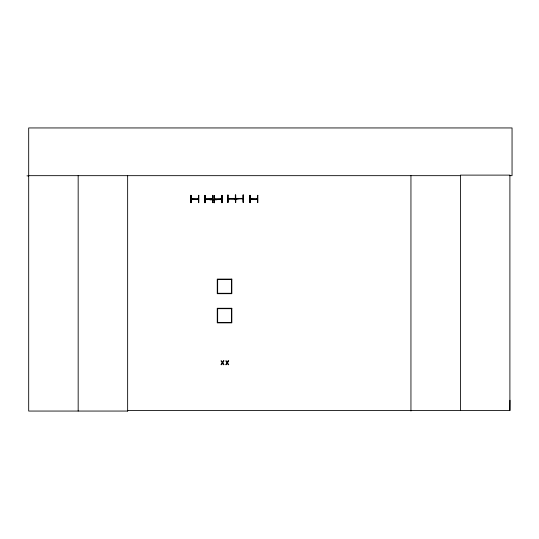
<?xml version="1.0" encoding="UTF-8"?>
<svg xmlns="http://www.w3.org/2000/svg" width="539" height="539" viewBox="0 0 539 539"><rect width="100%" height="100%" fill="white"/><g stroke="black" fill="none" stroke-linecap="round" stroke-linejoin="round"><path stroke-width="0.81" d="M509.53 175.667L512.05 175.667L512.05 127.945L28.688 127.945L28.688 411.055L127.716 411.055L127.649 410.502L509.901 410.502L509.975 400.268M205.143 198.918L205.858 199.194M211.632 198.878L212.4 199.181M214.394 198.938L215.202 199.187M228.044 198.648L228.832 198.608L228.704 198.972M235.745 198.601L236.554 198.595M191.123 198.864L191.891 199.167M198.419 198.864L197.685 199.113M257.366 199.14L250.197 198.824L251.053 199.113M221.684 198.891L220.95 198.83L221.03 199.228M221.59 199.174L221.536 198.817M236.513 198.904L235.893 198.561M243.035 198.554L235.745 198.851M198.419 199.194L191.244 199.194L191.278 198.824M198.372 199.167L191.123 199.113M256.807 198.824L256.652 199.194M257.42 199.167L250.197 199.154L257.319 199.187M221.024 198.857L220.869 199.235M205.298 198.884L212.339 198.851M211.78 198.837L211.632 199.134M221.536 199.221L214.468 199.194L221.691 199.228M228.199 198.608L235.267 198.857M234.681 198.568L234.532 198.864M205.123 195.401L204.719 195.401L204.766 202.698L205.17 202.691L205.11 195.401L205.069 202.691M212.42 195.354L212.824 195.354L212.838 202.644M235.819 198.601L242.887 198.514M221.61 198.898L214.394 199.194M228.967 198.979L228.125 198.904L235.341 198.857L228.071 198.938M235.819 198.851L242.961 198.81M212.447 199.208L205.265 199.255L212.447 199.127M212.871 202.644L212.46 202.644L212.467 195.354L212.561 202.644M214.01 202.718L214.414 202.711L214.354 195.421L213.963 195.421L214.044 202.718M221.711 202.664L222.115 202.664L222.068 195.374L221.664 195.374L221.724 202.664L221.765 195.374M228.967 198.898L228.145 198.931M26.95 175.869L28.688 175.862M28.688 175.667L460.427 175.667M190.718 195.34L191.123 195.34L191.109 202.637L190.718 202.637L190.718 195.34L190.752 202.637M250.177 195.34L249.773 195.34L249.773 202.637L250.177 202.637L250.157 195.34L250.123 202.637M191.197 198.864L198.339 199.113M235.341 198.601L234.606 198.541L234.526 198.999M257.467 198.864L256.658 199.113M243.116 195.03L243.109 202.327M235.617 195.078L235.664 202.374M235.415 195.084L235.462 202.374M227.923 195.131L228.017 202.421M222.034 195.374L222.081 202.664M214.273 195.421L214.313 202.711M509.901 410.502L509.901 175.114L460.427 175.114L460.427 410.502M410.947 175.667L410.947 411.055M257.568 195.34L257.568 202.637M238.258 198.83L235.866 198.83M198.52 195.34L198.52 202.637M191.076 195.34L191.076 202.637M127.642 175.667L127.642 411.055M78.168 175.667L78.168 411.055M223.442 360.854L222.506 362.37L221.59 360.854L221.003 360.854L222.189 362.781L220.97 364.708L221.522 364.708L222.472 363.165L223.416 364.708L224.002 364.708L222.796 362.754L224.002 360.854L223.442 360.854M228.172 360.854L227.242 362.37L226.319 360.854L225.733 360.854L226.926 362.781L225.7 364.708L226.252 364.708L227.209 363.165L228.145 364.708L228.731 364.708L227.525 362.754L228.731 360.854L228.172 360.854M228.024 195.131L227.62 195.131L227.667 202.421L228.071 202.421L228.024 195.131M235.718 195.078L235.314 195.084L235.395 202.374L235.765 202.374L235.684 195.078M243.419 195.03L243.015 195.03L243.062 202.327L243.466 202.32L243.385 195.03M198.824 195.34L198.419 195.34L198.419 202.637L198.824 202.637L198.824 195.34M257.871 195.34L257.467 195.34L257.467 202.637L257.871 202.637L257.837 195.34M217.042 199.666L209.86 199.747L217.042 199.666M231.831 279.101L217.251 279.101L217.251 293.688L231.831 293.688L231.831 279.101M231.426 279.505L217.655 279.505L217.655 293.283L231.426 293.283L231.426 279.505M231.831 308.274L217.251 308.274L217.251 322.861L231.831 322.861L231.831 308.274M231.426 308.679L217.655 308.679L217.655 322.45L231.426 322.45L231.426 308.679"/></g></svg>
